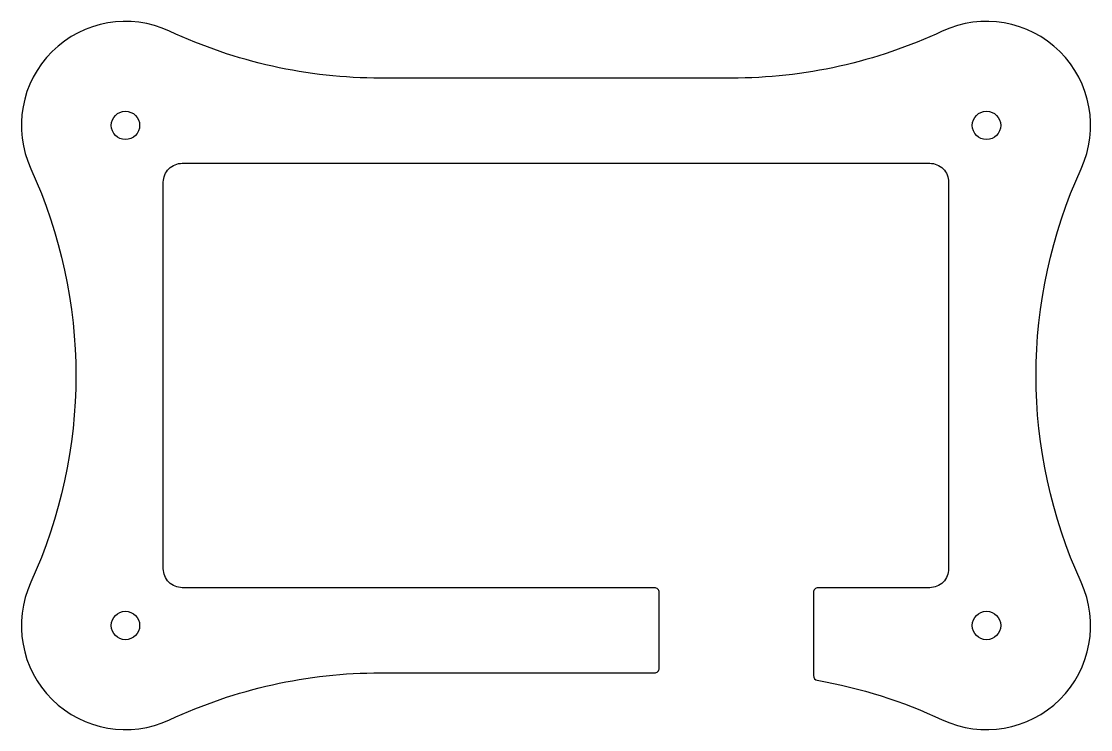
# Model space of a CAD drawing. Header units: millimetres. Extents: x -83 to 30, y -6 to 68.
import ezdxf

# ---------------------------------------------------------------- set-up
doc = ezdxf.new("R2010")
doc.units = ezdxf.units.MM
doc.layers.get('0').update_dxf_attribs({"linetype": 'CONTINUOUS'})

msp = doc.modelspace()

# ---------------------------------------------------------------- linework, layer by layer
msp.add_lwpolyline([(1, -0.77, 0.364222), (1.41, -1.26, -0.066239), (14.62, -5.44, 0.698292), (29.29, 9.1, -0.218012), (29.29, 52.81, 0.698292), (14.62, 67.35, -0.109993), (-7.66, 62.39), (-44.73, 62.39, -0.109993), (-67.01, 67.35, 0.698292), (-81.68, 52.81, -0.218012), (-81.68, 9.1, 0.698292), (-67.01, -5.44, -0.109993), (-44.73, -0.47), (-15.79, -0.47, 0.414214), (-15.29, 0.03), (-15.29, 8.03, 0.414214), (-15.79, 8.53), (-65.68, 8.53, -0.414214), (-67.68, 10.53), (-67.68, 51.39, -0.414214), (-65.68, 53.39), (13.29, 53.39, -0.414214), (15.29, 51.39), (15.29, 10.53, -0.414214), (13.29, 8.53), (1.5, 8.53, 0.414214), (1, 8.03)], format="xyb", close=True)
for centre in [(-71.68, 57.39), (19.29, 57.39), (-71.68, 4.53), (19.29, 4.53)]:
    msp.add_circle(centre, 1.5)

doc.saveas('drawing.dxf')
